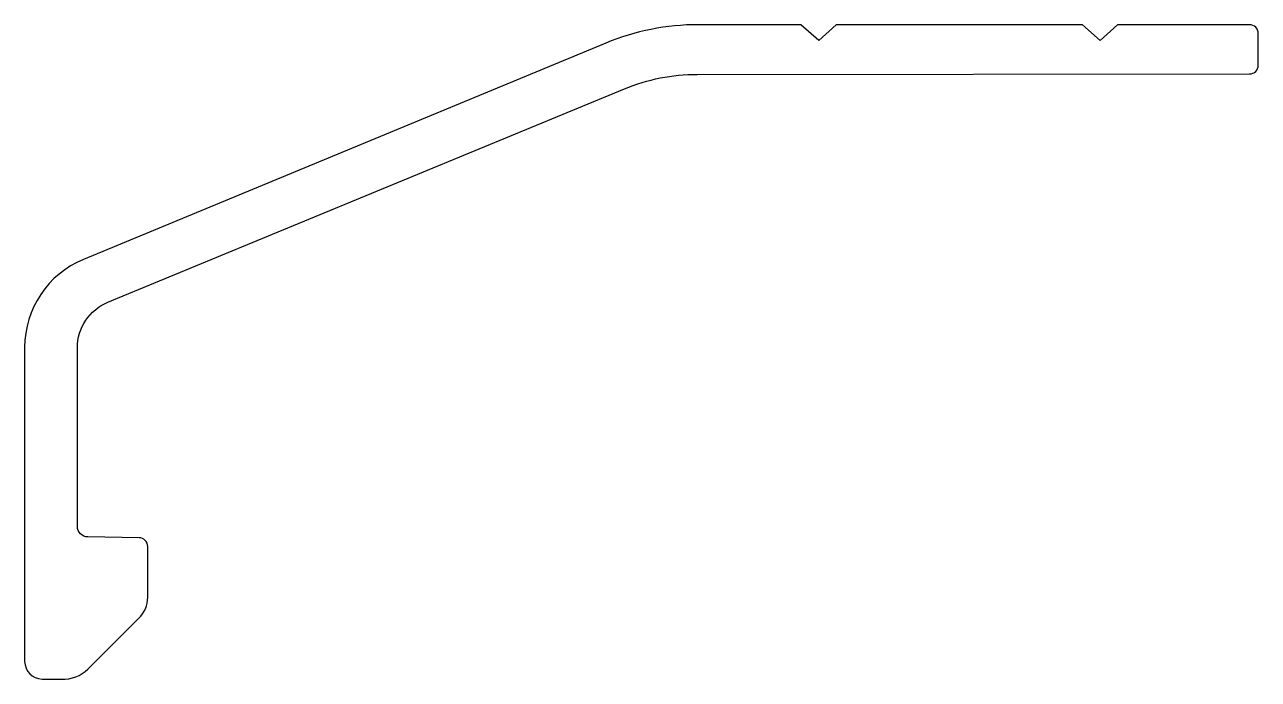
# Model space of a CAD drawing. Extents: x 814 to 849.1, y 501 to 519.6.
import ezdxf

# ---------------------------------------------------------------- set-up
doc = ezdxf.new("R2010")
doc.units = 0
doc.layers.get('0').update_dxf_attribs({"linetype": 'CONTINUOUS'})

msp = doc.modelspace()

# ---------------------------------------------------------------- linework, layer by layer
at = {"color": 7}
msp.add_lwpolyline([(815.524, 505.296), (815.524, 510.373, -0.303627), (816.39, 511.667), (831.071, 517.73, -0.098072), (833.133, 518.14), (848.826, 518.151, 0.414019), (849.076, 518.401), (849.076, 519.301, 0.414214), (848.826, 519.551), (845.075, 519.551), (844.586, 519.102), (844.078, 519.551), (837.081, 519.551), (836.589, 519.099), (836.078, 519.551), (833.167, 519.551, 0.098072), (830.534, 519.027), (815.692, 512.88, 0.303348), (814.025, 510.385), (814.025, 501.46, 0.410373), (814.519, 500.96), (815.076, 500.953, 0.201098), (815.823, 501.242), (817.27, 502.687, 0.20041), (817.524, 503.283), (817.523, 504.725, 0.409975), (817.277, 504.975), (815.82, 504.996, -0.409968)], format="xyb", close=True, dxfattribs=at)

doc.saveas('drawing.dxf')
